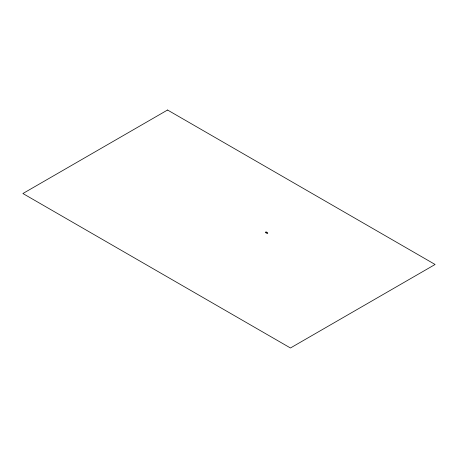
<?xml version="1.0" encoding="UTF-8"?>
<svg xmlns="http://www.w3.org/2000/svg" width="458" height="458" viewBox="0 0 458 458"><rect width="100%" height="100%" fill="white"/><g stroke="black" fill="none" stroke-linecap="round" stroke-linejoin="round"><path stroke-width="0.69" d="M267.632 233.185L267.615 233.191A1.122 0.647 0 0 1 267.003 233.133L266.957 233.139M266.814 233.105L266.447 233.019A2.399 1.385 0 0 1 265.491 232.59L265.434 232.355A0.647 0.372 0 0 1 265.949 232.04M266.075 231.977A1.546 0.893 0 0 1 266.825 232.292M266.945 232.492A2.502 1.443 0 0 1 267.775 233.156M167.548 110.012L22.9 193.522L290.452 347.988L435.1 264.478L167.548 110.012"/></g></svg>
